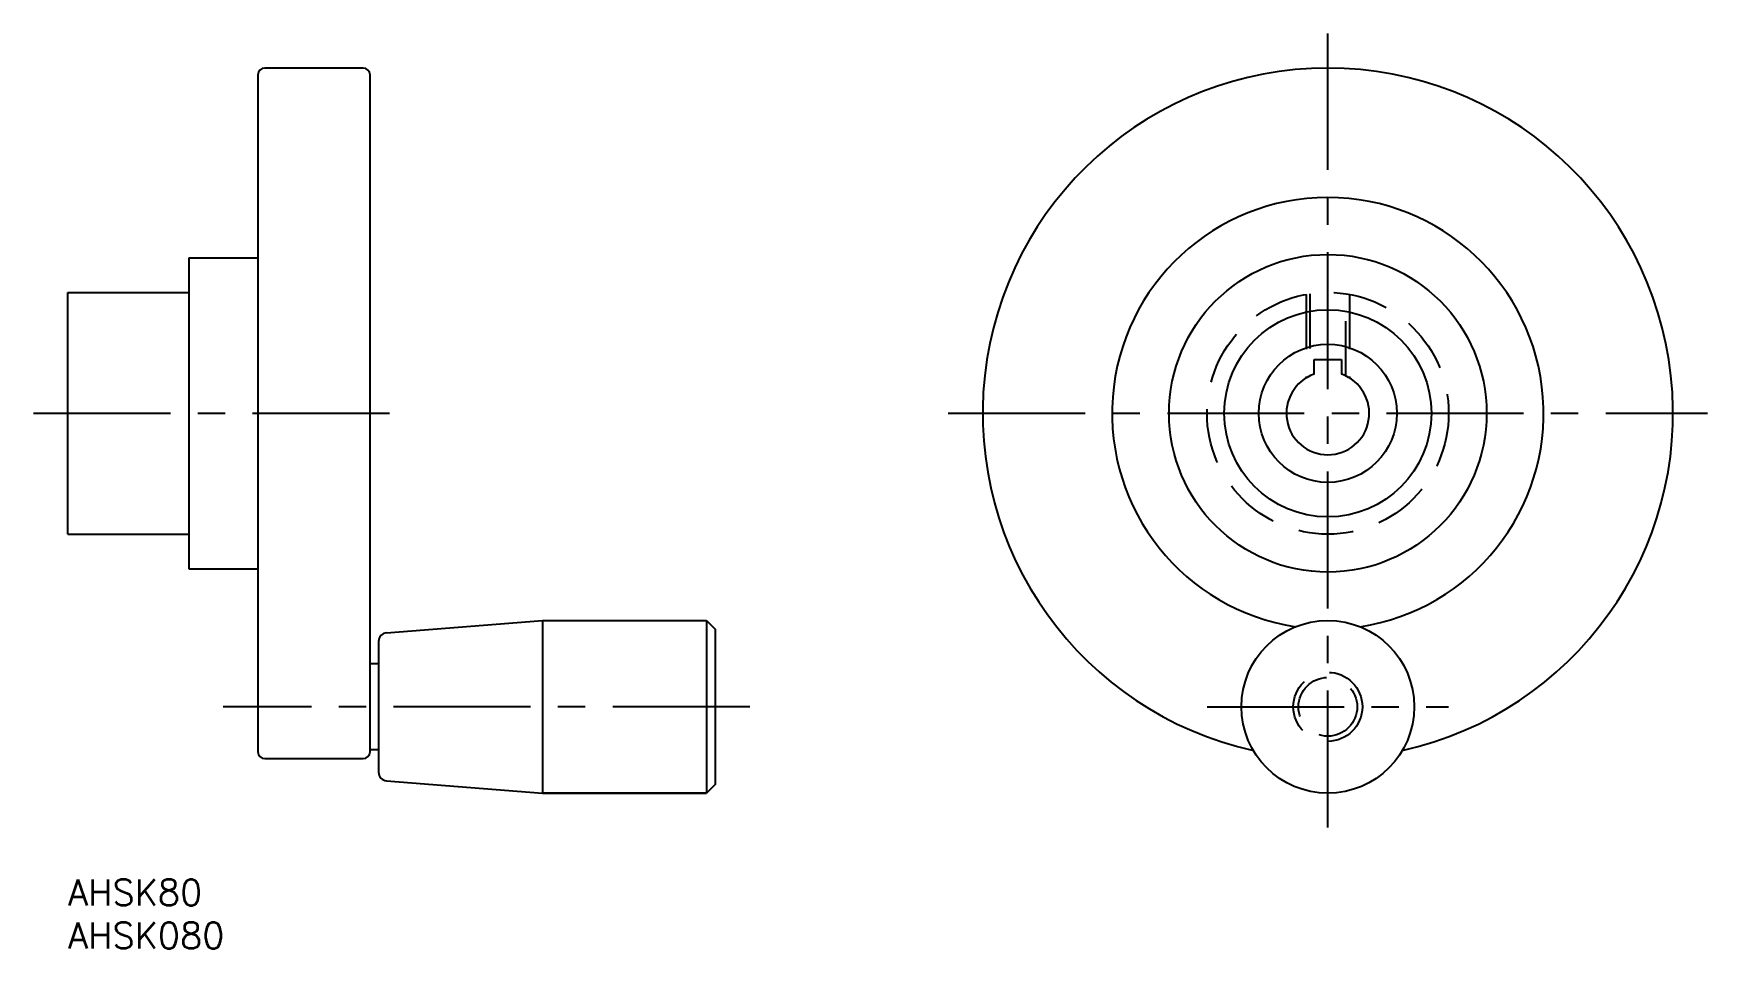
# Model space of a CAD drawing. Extents: x -4 to 190, y -8 to 98.
import ezdxf

# ---------------------------------------------------------------- set-up
doc = ezdxf.new("R2010")
doc.units = 0
doc.header["$LTSCALE"] = 0.5
doc.linetypes.add('CENTER', pattern=[50.8, 31.75, -6.35, 6.35, -6.35])
doc.linetypes.add('DASHED', pattern=[19.05, 12.7, -6.35])
for name, color, linetype in [('MSM_CENTER', 1, 'CENTER'), ('MSM_CONTINUOUS', 7, 'CONTINUOUS'), ('MSM_DASHED', 4, 'DASHED'), ('MSM_PART_NUMBER', 7, 'CONTINUOUS')]:
    doc.layers.add(name, color=color, linetype=linetype)
doc.styles.get("Standard").update_dxf_attribs({"font": 'txt.shx', "height": 3, "bigfont": 'bigfont.shx'})

# ---------------------------------------------------------------- blocks, each defined once
blk = doc.blocks.new('*U7')
at = {"layer": 'MSM_PART_NUMBER'}
blk.add_text('AHSK80', height=3, dxfattribs=at).set_placement((0, -3))
blk = doc.blocks.new('*U8')
at = {"layer": 'MSM_PART_NUMBER'}
blk.add_text('AHSK080', height=3, dxfattribs=at).set_placement((0, -8))

msp = doc.modelspace()

# ---------------------------------------------------------------- linework, layer by layer
at = {"layer": 'MSM_CENTER'}
for p, q in [((146, 6), (146, 98)), ((-4, 54), (39, 54)), ((102, 54), (190, 54)), ((79, 20), (18, 20)), ((132, 20), (160, 20))]:
    msp.add_line(p, q, dxfattribs=at)
at = {"layer": 'MSM_CONTINUOUS'}
for p, q in [((22, 93.2), (22, 14.8)), ((34.2, 94), (22.8, 94)), ((35, 14.8), (35, 93.2)), ((14, 72), (14, 36)), ((14, 72), (22, 72)), ((0, 40), (0, 68)), ((0, 68), (14, 68)), ((144.4, 60.24), (147.6, 60.24)), ((144.4, 58.53), (144.4, 60.24)), ((147.6, 60.24), (147.6, 58.53)), ((0, 40), (14, 40)), ((14, 36), (22, 36)), ((36.92, 28.57), (55, 30)), ((55, 30), (55, 10)), ((55, 30), (74, 30)), ((74, 30), (74, 10)), ((74, 30), (75, 29)), ((36, 27.58), (36, 12.42)), ((75, 29), (75, 11)), ((35, 25), (36, 25)), ((36, 24), (36, 16)), ((22.8, 14), (34.2, 14)), ((36, 15), (35, 15)), ((36.92, 11.43), (55, 10)), ((74, 10), (55, 10)), ((55, 10), (74, 10)), ((75, 11), (74, 10))]:
    msp.add_line(p, q, dxfattribs=at)
for centre, radius in [((146, 54), 18.4), ((146, 54), 12), ((146, 54), 8), ((146, 20), 10)]:
    msp.add_circle(centre, radius, dxfattribs=at)
for centre, radius, start, end in [((22.8, 93.2), 0.8, 90, 180), ((34.2, 93.2), 0.8, 360, 90), ((146, 54), 40, 282.4537, 257.5463), ((146, 54), 25, 278.5742, 261.4258), ((146, 54), 4.8, 109.4712, 70.5288), ((37, 27.58), 1, 94.514, 180), ((22.8, 14.8), 0.8, 180, 270), ((34.2, 14.8), 0.8, 270, 0), ((37, 12.42), 1, 180, 265.486)]:
    msp.add_arc(centre, radius, start, end, dxfattribs=at)
at = {"layer": 'MSM_DASHED'}
for p, q in [((143.5, 67.77), (143.5, 58.1)), ((143.9, 67.84), (143.9, 58.32)), ((148.1, 58.32), (148.1, 67.84)), ((148.5, 67.77), (148.5, 58.1))]:
    msp.add_line(p, q, dxfattribs=at)
for centre, radius in [((146, 54), 14), ((146, 20), 4), ((146, 20), 3.4)]:
    msp.add_circle(centre, radius, dxfattribs=at)

# ---------------------------------------------------------------- block references
at = {"layer": 'MSM_CONTINUOUS'}
for name in ['*U7', '*U8']:
    msp.add_blockref(name, (0, 0), dxfattribs=at)

doc.saveas('drawing.dxf')
